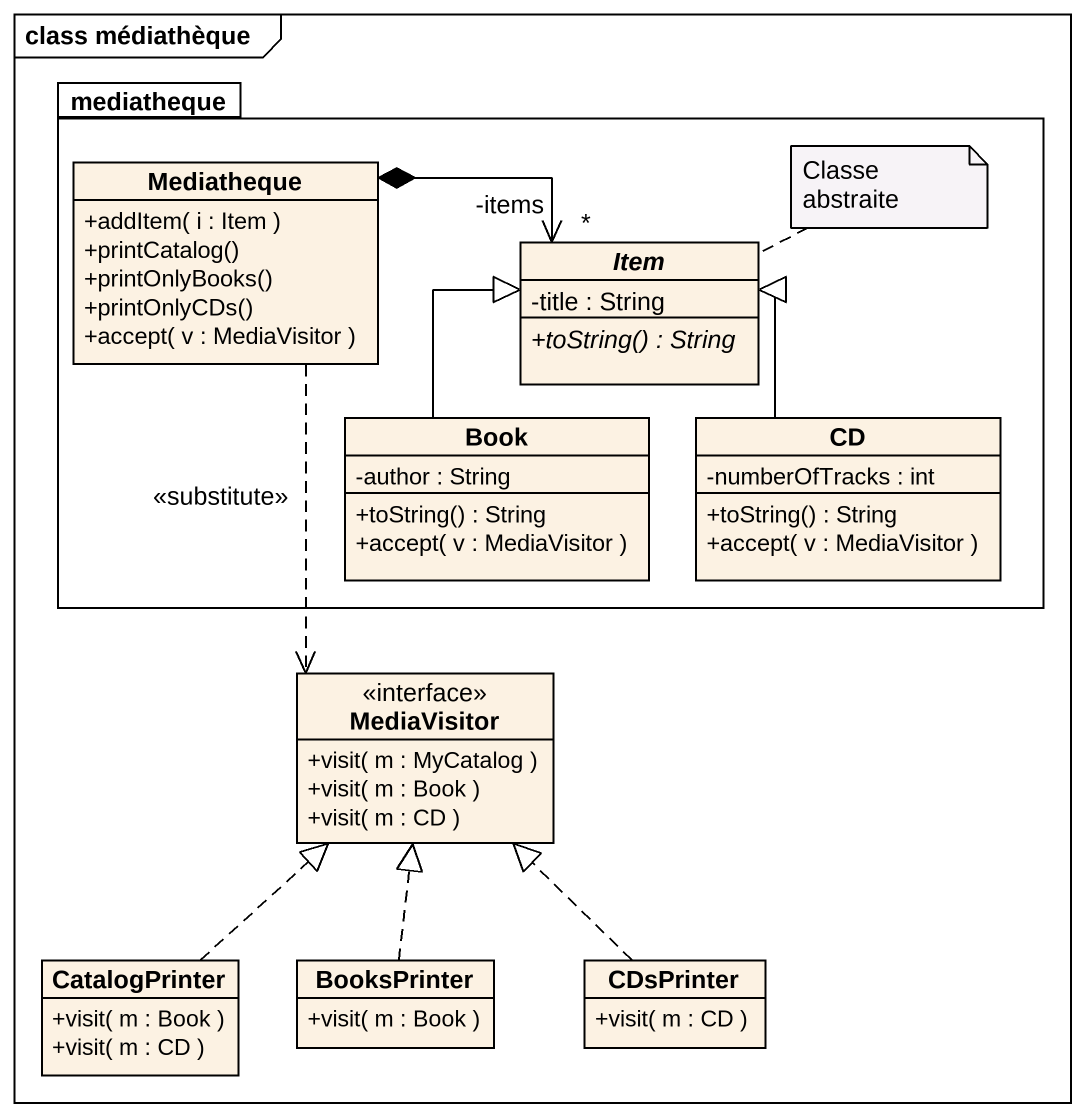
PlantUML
@startuml
mainframe class médiathèque
hide circle
hide empty members
skinparam classAttributeIconSize 0
package mediatheque {
  class Mediatheque {
    +addItem( i : Item )
    +printCatalog()
    +printOnlyBooks()
    +printOnlyCDs()
    +accept( v : MediaVisitor )
  }
  abstract class Item {
    -title : String
    {abstract} +toString() : String
  }
  class Book {
    -author : String
    +toString() : String
    +accept( v : MediaVisitor )
  }
  class CD {
    -numberOfTracks : int
    +toString() : String
    +accept( v : MediaVisitor )
  }
}
interface MediaVisitor {
  +visit( m : MyCatalog )
  +visit( m : Book )
  +visit( m : CD )
}
class CatalogPrinter {
  +visit( m : Book )
  +visit( m : CD )
}
class BooksPrinter {
  +visit( m : Book )
}
class CDsPrinter {
  +visit( m : CD )
}
Mediatheque *-right-> "*\n-items" Item
Mediatheque ..> MediaVisitor : <<substitute>>
Book -up-|> Item
CD -up-|> Item
CatalogPrinter .up.|> MediaVisitor
BooksPrinter .up.|> MediaVisitor
CDsPrinter .up.|> MediaVisitor
note right of Item : Classe abstraite
@enduml
